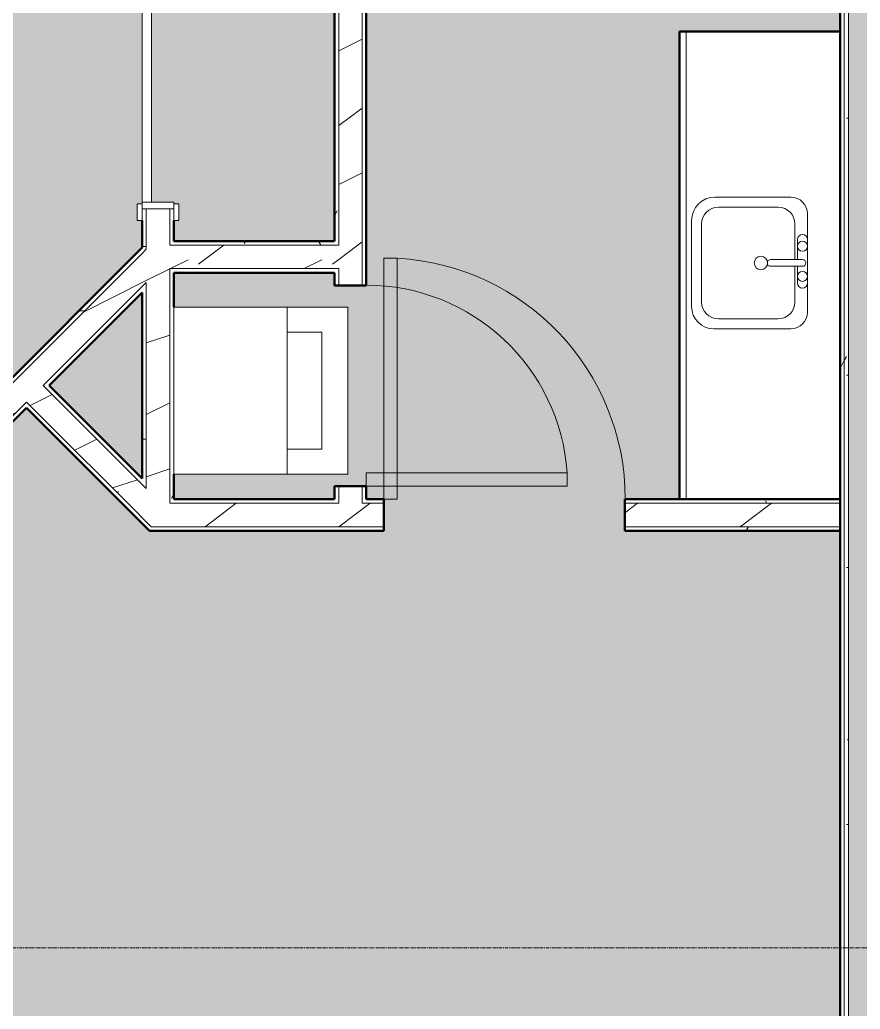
# Model space of a CAD drawing. Header units: inches. Extents: x -4292 to -464, y 9706 to 12474.
# Drawn here: x -3464.3 to -3338.7, y 10158 to 10305.9 of the extents above; entities that cross this region are included whole.
import ezdxf

# ---------------------------------------------------------------- set-up
doc = ezdxf.new("R2010")
doc.units = ezdxf.units.IN
doc.header["$MEASUREMENT"] = 0
doc.linetypes.add('Grid Line 1_2_', pattern=[0.875, 0.5, -0.125, 0.125, -0.125])
for name, color, linetype, lineweight in [('A-AREA-PATT-4', 254, 'Continuous', 9), ('A-DOOR-1', 7, 'Continuous', 9), ('A-DOOR-2', 90, 'Continuous', 20), ('A-DOOR-FRAM-1', 90, 'Continuous', 20), ('A-WALL', 113, 'Continuous', 13), ('A-WALL-2', 250, 'Continuous', 50), ('A-WALL-3', 50, 'Continuous', 13), ('A-WALL-PATT-1', 7, 'Continuous', 9), ('A-WALL-PATT-2', 8, 'Continuous', 9), ('A-WALL-PATT-5', 111, 'Continuous', 9), ('I-WALL-1', 2, 'Continuous', 50), ('P-SANR-FIXT-1', 7, 'Continuous', 9), ('Q-CASE-1', 250, 'Continuous', 50), ('Q-CASE-2', 7, 'Continuous', 9), ('S-GRID-1', 1, 'Grid Line 1_2_', 9)]:
    doc.layers.add(name, color=color, linetype=linetype, lineweight=lineweight)
pattern_1 = [(0, (0, 0), (38.4, 9.6), [1.584, -27.216, 1.584, -27.216, -153.6]), (0, (0, 0), (38.4, 9.6), [-57.6, 1.584, -56.016, 1.584, -27.216, -67.2]), (0, (0, 0), (38.4, 9.6), [-144, 1.584, -17.616, 1.584, -46.416]), (120, (14.4, 4.8), (-27.513844, 28.4553755), [1.584, -27.216, 1.584, -27.216, -153.6]), (120, (14.4, 4.8), (-27.513844, 28.4553755), [-57.6, 1.584, -56.016, 1.584, -27.216, -67.2]), (120, (14.4, 4.8), (-27.513844, 28.4553755), [-144, 1.584, -17.616, 1.584, -46.416]), (240, (19.2, 24), (-10.886156, -38.0553755), [1.584, -27.216, 1.584, -27.216, -153.6]), (240, (19.2, 24), (-10.886156, -38.0553755), [-57.6, 1.584, -56.016, 1.584, -27.216, -67.2]), (240, (19.2, 24), (-10.886156, -38.0553755), [-144, 1.584, -17.616, 1.584, -46.416])]
pattern_2 = [(216.87, (7.997, 19.992), (59.9755286, 39.9843071), [9.996, -89.964]), (206.565, (19.992, 13.994), (-19.991807, -19.992219), [22.352, -22.352]), (198.435, (19.992, 3.998), (-39.983821, -19.991955), [12.644, -50.576])]

msp = doc.modelspace()

# ---------------------------------------------------------------- hatches: boundary and pattern name
at = {"layer": 'A-AREA-PATT-4'}
h = msp.add_hatch(color=256, dxfattribs=at)
h.paths.add_polyline_path([(-3835.6754, 9989.0644), (-3547.4987, 9989.0644), (-3547.4987, 10123.8394), (-3555.4987, 10123.8394), (-3555.4987, 10159.5894), (-3547.4987, 10159.5894), (-3547.4987, 10164.3394), (-3523.4987, 10164.3394), (-3523.4987, 10194.3966), (-3504.7515, 10213.1438), (-3501.3928, 10209.785), (-3504.6631, 10206.5147), (-3480.5362, 10182.3878), (-3480.5362, 10171.735), (-3479.7862, 10171.735), (-3479.7862, 10169.235), (-3480.5362, 10169.235), (-3480.5362, 10137.985), (-3481.9112, 10137.985), (-3481.9112, 10108.985), (-3480.5362, 10108.985), (-3480.5362, 10108.735), (-3479.7862, 10108.735), (-3479.7862, 10103.735), (-3480.5362, 10103.735), (-3480.5362, 10078.485), (-3481.9112, 10078.485), (-3481.9112, 10055.485), (-3480.5362, 10055.485), (-3480.5291, 10055.235), (-3479.7862, 10055.235), (-3479.7862, 10052.735), (-3480.5362, 10052.735), (-3480.5362, 9989.0644), (-3341.7237, 9989.0644), (-3341.7237, 10229.5204), (-3373.8987, 10229.5204), (-3373.8987, 10234.2704), (-3365.7237, 10234.2704), (-3365.7237, 10304.1882), (-3341.7237, 10304.1882), (-3341.7237, 10312.2119), (-3349.45, 10312.2119), (-3350.4144, 10312.3389), (-3351.3131, 10312.7112), (-3352.0848, 10313.3033), (-3352.677, 10314.075), (-3353.0492, 10314.9737), (-3353.1762, 10316.0145), (-3353.1762, 10317.3265), (-3356.2, 10316.9788), (-3357.2, 10315.787), (-3358.2, 10315.2203), (-3359.7095, 10314.8625), (-3360.2038, 10314.7753), (-3361.2, 10314.6882), (-3363.1923, 10314.8625), (-3365.7237, 10315.591), (-3367.2, 10316.1284), (-3369.2, 10317.061), (-3371.2, 10318.4484), (-3372.2, 10319.4484), (-3372.7, 10320.3144), (-3373.2, 10321.6882), (-3373.2, 10322.6882), (-3372.7, 10324.0619), (-3372.2, 10324.9279), (-3371.2, 10325.9279), (-3369.2, 10327.3154), (-3367.0757, 10328.2932), (-3365.2, 10328.9759), (-3363.1923, 10329.5138), (-3361.2, 10329.6882), (-3359.7095, 10329.5138), (-3359.2, 10329.424), (-3358.2, 10329.1561), (-3357.2, 10328.5893), (-3356.2, 10327.3975), (-3353.1762, 10327.0498), (-3353.1762, 10328.4382), (-3353.0492, 10329.4026), (-3352.677, 10330.3013), (-3352.0848, 10331.073), (-3351.3131, 10331.6652), (-3350.4144, 10332.0374), (-3349.45, 10332.1644), (-3341.7237, 10332.1644), (-3341.7237, 10340.1882), (-3346.4737, 10340.1882), (-3346.4737, 10344.9382), (-3341.7237, 10344.9382), (-3341.7237, 10376.1394), (-3371.7737, 10376.1394), (-3371.7737, 10344.9382), (-3366.4737, 10344.9382), (-3366.4737, 10340.1882), (-3376.5237, 10340.1882), (-3376.5237, 10376.1394), (-3412.5237, 10376.1394), (-3412.5237, 10266.1879), (-3417.2737, 10266.1879), (-3417.2737, 10268.1053), (-3441.2737, 10268.1053), (-3441.2737, 10262.9803), (-3415.2737, 10262.9803), (-3415.2737, 10237.9803), (-3441.2737, 10237.9803), (-3441.2737, 10234.2704), (-3417.2737, 10234.2704), (-3417.2737, 10236.1879), (-3412.5237, 10236.1879), (-3412.5237, 10234.2704), (-3409.8987, 10234.2704), (-3409.8987, 10229.5204), (-3444.9089, 10229.5204), (-3463.2831, 10247.8947), (-3475.9369, 10235.2409), (-3479.2957, 10238.5996), (-3446.0237, 10271.8716), (-3446.0237, 10275.9099), (-3446.7737, 10275.9099), (-3446.7737, 10278.4099), (-3446.0237, 10278.4099), (-3446.0237, 10309.6599), (-3444.6487, 10309.6599), (-3444.6487, 10338.6599), (-3446.0237, 10338.6599), (-3446.0237, 10338.9099), (-3446.7737, 10338.9099), (-3446.7737, 10341.4099), (-3446.0237, 10341.4099), (-3446.0237, 10345.5894), (-3455.4737, 10345.5894), (-3455.4737, 10346.5894), (-3458.9237, 10346.5894), (-3458.9237, 10348.5269), (-3459.5487, 10348.5269), (-3459.5487, 10348.5894), (-3492.8487, 10348.5894), (-3492.8487, 10348.5269), (-3493.4737, 10348.5269), (-3493.4737, 10346.5894), (-3491.7237, 10346.5894), (-3491.7237, 10310.5894), (-3494.9237, 10310.5894), (-3494.9237, 10346.5894), (-3496.9237, 10346.5894), (-3496.9237, 10345.5894), (-3499.5487, 10345.5894), (-3499.5487, 10304.0129), (-3502.3131, 10301.2486), (-3505.6718, 10304.6073), (-3504.2987, 10305.9804), (-3504.2987, 10325.3065), (-3505.8771, 10325.3065), (-3505.8771, 10330.0565), (-3504.2987, 10330.0565), (-3504.2987, 10345.5894), (-3524.5021, 10345.5894), (-3524.5021, 10330.0565), (-3523.8771, 10330.0565), (-3523.8771, 10325.3065), (-3529.2521, 10325.3065), (-3529.2521, 10345.5894), (-3535.2759, 10345.5894), (-3535.2759, 10338.1632), (-3535.4028, 10337.1988), (-3535.7751, 10336.3001), (-3536.3673, 10335.5283), (-3537.139, 10334.9362), (-3538.0377, 10334.5639), (-3539.0784, 10334.437), (-3540.3904, 10334.437), (-3540.0427, 10331.4132), (-3538.851, 10330.4132), (-3538.2842, 10329.4132), (-3537.9264, 10327.9037), (-3537.8083, 10327.0553), (-3537.7521, 10326.4132), (-3537.9264, 10324.4208), (-3538.4644, 10322.4132), (-3539.1923, 10320.4132), (-3540.1249, 10318.4132), (-3541.5123, 10316.4132), (-3542.5123, 10315.4132), (-3543.3784, 10314.9132), (-3544.7521, 10314.4132), (-3545.7521, 10314.4132), (-3547.1258, 10314.9132), (-3547.9919, 10315.4132), (-3548.9919, 10316.4132), (-3550.3793, 10318.4132), (-3551.3119, 10320.4132), (-3552.0399, 10322.4132), (-3552.5778, 10324.4208), (-3552.7521, 10326.4132), (-3552.5778, 10327.9037), (-3552.3473, 10328.938), (-3552.22, 10329.4132), (-3551.6532, 10330.4132), (-3550.4615, 10331.4132), (-3550.1138, 10334.437), (-3551.5021, 10334.437), (-3552.4665, 10334.5639), (-3553.3652, 10334.9362), (-3554.1369, 10335.5283), (-3554.7291, 10336.3001), (-3555.1014, 10337.1988), (-3555.2283, 10338.1632), (-3555.2283, 10345.5894), (-3563.2521, 10345.5894), (-3563.2521, 10321.5894), (-3629.0794, 10321.5894), (-3629.0794, 10285.5894), (-3659.0794, 10285.5894), (-3659.0794, 10284.1132), (-3623.7044, 10284.1132), (-3623.7044, 10283.2382), (-3659.7044, 10283.2338), (-3659.7044, 10280.2382), (-3623.7044, 10280.2382), (-3623.7044, 10279.3632), (-3659.0794, 10279.3632), (-3659.0794, 10276.7382), (-3663.8294, 10276.7382), (-3663.8294, 10345.5894), (-3709.906, 10345.5894), (-3709.906, 10265.5894), (-3787.906, 10265.5894), (-3787.906, 10345.5894), (-3851.8487, 10345.5894), (-3851.8487, 10212.3394), (-3703.4544, 10212.3394), (-3703.4544, 10207.5894), (-3851.8487, 10207.5894), (-3851.8487, 10204.2144), (-3855.2237, 10204.2144), (-3855.2237, 10166.1894), (-3851.8487, 10166.1894), (-3851.8487, 9989.0644)], flags=0)
h.paths.add_polyline_path([(-3485.2862, 9989.0644), (-3485.2862, 10016.2394), (-3486.9112, 10016.2394), (-3486.9112, 10020.9894), (-3485.2862, 10020.9894), (-3485.2862, 10052.735), (-3486.0362, 10052.735), (-3486.0362, 10055.235), (-3485.2862, 10055.235), (-3485.2862, 10055.485), (-3483.2862, 10055.485), (-3483.2862, 10080.485), (-3481.9112, 10080.485), (-3481.9112, 10103.485), (-3485.2862, 10103.485), (-3485.2862, 10103.735), (-3486.0362, 10103.735), (-3486.0362, 10108.735), (-3485.2862, 10108.735), (-3485.2862, 10108.985), (-3483.2862, 10108.985), (-3483.2862, 10139.985), (-3481.9112, 10139.985), (-3481.9112, 10168.985), (-3485.2862, 10168.985), (-3485.2862, 10169.235), (-3486.0362, 10169.235), (-3486.0362, 10171.735), (-3485.2862, 10171.735), (-3485.2862, 10180.4202), (-3508.0219, 10203.1559), (-3518.7487, 10192.4291), (-3518.7487, 10020.9894), (-3516.9112, 10020.9894), (-3516.9112, 10016.2394), (-3518.7487, 10016.2394), (-3518.7487, 9989.0644), (-3515.9237, 9989.0644), (-3515.9237, 10013.3144), (-3506.4152, 10013.3144), (-3506.3902, 10013.8144), (-3505.9323, 10013.8144), (-3505.9323, 10013.3144), (-3489.661, 10013.3144), (-3489.6235, 10013.8144), (-3488.9365, 10013.8144), (-3488.9365, 10013.3144), (-3487.9237, 10013.3144), (-3487.9237, 9989.0644)], flags=0)
h.paths.add_polyline_path([(-3727.0074, 9990.9186), (-3799.0074, 9990.9186), (-3799.0074, 10007.0436), (-3781.0074, 10007.0436), (-3781.0074, 10003.0436), (-3745.0074, 10003.0436), (-3745.0074, 10007.0436), (-3727.0074, 10007.0436), (-3727.0074, 9991.0436)], flags=0)
h.paths.add_polyline_path([(-3345.9462, 9999.9795), (-3363.9462, 9999.9795), (-3363.9462, 10017.9795), (-3345.9462, 10017.9795), (-3345.9462, 10000.7341)], flags=0)
h.paths.add_polyline_path([(-3679.9972, 10003.9936), (-3707.4972, 10003.9936), (-3707.4972, 10009.9936), (-3708.4972, 10009.9936), (-3708.4972, 10045.9936), (-3707.4972, 10045.9936), (-3707.4972, 10051.9936), (-3672.4972, 10051.9936), (-3672.4972, 10003.9936), (-3676.4972, 10003.9936)], flags=0)
h.paths.add_polyline_path([(-3846.4972, 10003.9936), (-3846.4972, 10051.9936), (-3811.4972, 10051.9936), (-3811.4972, 10045.9936), (-3810.4972, 10045.9936), (-3810.4972, 10009.9936), (-3811.4972, 10009.9936), (-3811.4972, 10003.9936), (-3842.4972, 10003.9936)], flags=0)
h.paths.add_polyline_path([(-3346.6055, 10021.9795), (-3425.4462, 10021.9795), (-3425.4462, 10099.9795), (-3345.4462, 10099.9795), (-3345.4462, 10021.9795), (-3345.9462, 10021.9795)], flags=0)
h.paths.add_polyline_path([(-3590.4987, 10031.0644), (-3625.4987, 10031.0644), (-3625.4987, 10044.7755), (-3634.2742, 10044.7755), (-3634.2742, 10061.2755), (-3625.4987, 10061.2755), (-3625.4987, 10072.7755), (-3634.2742, 10072.7755), (-3634.2742, 10089.2755), (-3625.4987, 10089.2755), (-3625.4987, 10103.9979), (-3634.2742, 10103.9979), (-3634.2742, 10120.4979), (-3625.4987, 10120.4979), (-3625.4987, 10131.9979), (-3634.2742, 10131.9979), (-3634.2742, 10148.4979), (-3625.4987, 10148.4979), (-3625.4987, 10159.5894), (-3589.4987, 10159.5894), (-3589.4987, 10096.3268), (-3587.2673, 10096.3047), (-3587.1814, 10096.2691), (-3587.1237, 10096.1299), (-3587.1027, 10095.2338), (-3586.8737, 10095.2338), (-3586.8737, 10092.6107), (-3586.6237, 10092.6107), (-3586.6237, 10092.0201), (-3586.8737, 10092.0201), (-3586.8737, 10091.4296), (-3586.6237, 10091.4296), (-3586.6237, 10090.839), (-3586.8737, 10090.839), (-3586.8737, 10090.2485), (-3586.6237, 10090.2485), (-3586.6237, 10089.6579), (-3586.8737, 10089.6579), (-3586.8737, 10089.0674), (-3586.6237, 10089.0674), (-3586.6237, 10088.4768), (-3586.8737, 10088.4768), (-3586.8737, 10079.0858), (-3586.6237, 10079.0858), (-3586.6237, 10077.1844), (-3586.8737, 10077.1844), (-3586.8737, 10073.4197), (-3587.1237, 10073.4197), (-3587.1237, 10072.5236), (-3587.3206, 10072.3268), (-3589.4987, 10072.3268), (-3589.4987, 10031.0644)], flags=0)
h.paths.add_polyline_path([(-3795.4972, 10055.3186), (-3795.4972, 10056.3186), (-3801.4972, 10056.3186), (-3801.4972, 10091.3186), (-3717.4972, 10091.3186), (-3717.4972, 10056.3186), (-3723.4972, 10056.3186), (-3723.4972, 10055.3186), (-3780.5461, 10055.3186)], flags=0)
h.paths.add_polyline_path([(-3363.472, 10101.9113), (-3363.9462, 10101.9113), (-3363.9462, 10119.9113), (-3345.9462, 10119.9113), (-3345.9462, 10101.9113), (-3348.4568, 10101.9113)], flags=0)
h.paths.add_polyline_path([(-3525.4987, 10123.8394), (-3523.4987, 10123.8394), (-3523.4987, 10159.5894), (-3525.4987, 10159.5894), (-3525.4987, 10124.246)], flags=0)
h.paths.add_polyline_path([(-3663.2044, 10207.5894), (-3667.4544, 10207.5894), (-3667.4544, 10212.3394), (-3663.8294, 10212.3394), (-3663.8294, 10240.7382), (-3659.0794, 10240.7382), (-3659.0794, 10212.3394), (-3571.6704, 10212.3394), (-3522.5008, 10261.509), (-3540.355, 10279.3632), (-3589.7044, 10279.3632), (-3589.7044, 10284.1132), (-3538.3875, 10284.1132), (-3532.2767, 10278.0024), (-3531.1277, 10279.1515), (-3527.7689, 10275.7927), (-3528.918, 10274.6437), (-3515.7833, 10261.509), (-3569.7029, 10207.5894), (-3659.7044, 10207.5894)], flags=0)
h.paths.add_polyline_path([(-3446.0237, 10237.3528), (-3446.0237, 10265.1541), (-3459.9244, 10251.2534), (-3448.7751, 10240.1041)], flags=0)
h.paths.add_polyline_path([(-3417.2737, 10272.8553), (-3417.2737, 10345.5894), (-3441.2737, 10345.5894), (-3441.2737, 10341.4099), (-3440.5237, 10341.4099), (-3440.5237, 10338.9099), (-3441.2737, 10338.9099), (-3441.2737, 10338.6599), (-3443.2737, 10338.6599), (-3443.2737, 10307.6599), (-3444.6487, 10307.6599), (-3444.6487, 10278.6599), (-3441.2737, 10278.6599), (-3441.2737, 10278.4099), (-3440.5237, 10278.4099), (-3440.5237, 10275.9099), (-3441.2737, 10275.9099), (-3441.2737, 10272.8553), (-3422.2051, 10272.8553)], flags=0)
h.paths.add_polyline_path([(-3705.906, 10327.0894), (-3705.906, 10345.0894), (-3687.906, 10345.0894), (-3687.906, 10327.0894)], flags=0)
h.paths.add_polyline_path([(-3789.8379, 10327.0894), (-3807.8379, 10327.0894), (-3807.8379, 10345.0894), (-3789.8379, 10345.0894), (-3789.8379, 10328.938)], flags=0)
at = {"layer": 'A-WALL-PATT-1'}
h = msp.add_hatch(dxfattribs=at)
h.set_pattern_fill('FP_1', color=256, style=0, pattern_type=2)
h.set_pattern_definition(pattern_1)
h.paths.add_polyline_path([(-3416.6487, 10234.2704), (-3416.6487, 10236.1879), (-3417.2737, 10236.1879), (-3417.2737, 10234.2704)], flags=0)
h.paths.add_polyline_path([(-3416.6487, 10266.1879), (-3416.6487, 10268.7303), (-3417.2737, 10268.7303), (-3417.2737, 10266.1879)], flags=0)
h.paths.add_polyline_path([(-3416.6487, 10272.2303), (-3416.6487, 10346.8331), (-3417.2737, 10346.8331), (-3417.2737, 10272.2303)], flags=0)
h = msp.add_hatch(dxfattribs=at)
h.set_pattern_fill('FP_1', color=256, style=0, pattern_type=2)
h.set_pattern_definition(pattern_1)
h.paths.add_polyline_path([(-3445.3987, 10236.7278), (-3445.3987, 10266.6629), (-3446.0237, 10266.0379), (-3446.0237, 10237.3528)], flags=0)
h.paths.add_polyline_path([(-3446.0237, 10270.9877), (-3445.3987, 10271.6127), (-3445.3987, 10277.6599), (-3446.0237, 10277.6599), (-3446.0237, 10271.6127)], flags=0)
h.paths.add_polyline_path([(-3446.0237, 10339.6599), (-3445.3987, 10339.6599), (-3445.3987, 10345.5894), (-3446.0237, 10345.5894), (-3446.0237, 10341.4099)], flags=0)
h = msp.add_hatch(dxfattribs=at)
h.set_pattern_fill('FP_1', color=256, style=0, pattern_type=2)
h.set_pattern_definition(pattern_1)
h.paths.add_polyline_path([(-3441.8987, 10234.2704), (-3441.2737, 10234.2704), (-3441.2737, 10268.7303), (-3441.8987, 10268.7303), (-3441.8987, 10236.7278)], flags=0)
h.paths.add_polyline_path([(-3441.2737, 10272.2303), (-3441.2737, 10277.6599), (-3441.8987, 10277.6599), (-3441.8987, 10272.2303)], flags=0)
h.paths.add_polyline_path([(-3441.2737, 10339.6599), (-3441.2737, 10345.5894), (-3441.8987, 10345.5894), (-3441.8987, 10339.6599)], flags=0)
h = msp.add_hatch(dxfattribs=at)
h.set_pattern_fill('FP_1', color=256, style=0, pattern_type=2)
h.set_pattern_definition(pattern_1)
h.paths.add_polyline_path([(-3522.8737, 10194.1377), (-3504.3096, 10212.7018), (-3504.7515, 10213.1438), (-3522.8737, 10195.0216), (-3522.8737, 10194.3966)], flags=0)
h.paths.add_polyline_path([(-3478.8537, 10238.1577), (-3446.0237, 10270.9877), (-3446.0237, 10271.8716), (-3479.2957, 10238.5996)], flags=0)
h = msp.add_hatch(dxfattribs=at)
h.set_pattern_fill('FP_1', color=256, style=0, pattern_type=2)
h.set_pattern_definition(pattern_1)
h.paths.add_polyline_path([(-3417.2737, 10272.2303), (-3417.2737, 10272.8553), (-3441.2737, 10272.8553), (-3441.2737, 10272.2303), (-3422.2051, 10272.2303)], flags=0)
h = msp.add_hatch(dxfattribs=at)
h.set_pattern_fill('FP_1', color=256, style=0, pattern_type=2)
h.set_pattern_definition(pattern_1)
h.paths.add_polyline_path([(-3518.7487, 10192.4291), (-3507.58, 10203.5978), (-3508.0219, 10204.0398), (-3518.7487, 10193.3129)], flags=0)
h.paths.add_polyline_path([(-3505.1051, 10206.0727), (-3501.3928, 10209.785), (-3501.8347, 10210.227), (-3505.547, 10206.5147)], flags=0)
h.paths.add_polyline_path([(-3475.9369, 10235.2409), (-3462.8412, 10248.3366), (-3463.2831, 10248.7785), (-3476.3789, 10235.6828)], flags=0)
h.paths.add_polyline_path([(-3460.3663, 10250.8115), (-3446.0237, 10265.1541), (-3446.0237, 10266.0379), (-3460.8083, 10251.2534)], flags=0)
h = msp.add_hatch(dxfattribs=at)
h.set_pattern_fill('FP_1', color=256, style=0, pattern_type=2)
h.set_pattern_definition(pattern_1)
h.paths.add_polyline_path([(-3441.8987, 10233.6454), (-3416.6487, 10233.6454), (-3416.6487, 10234.2704), (-3441.8987, 10234.2704)], flags=0)
h.paths.add_polyline_path([(-3409.8987, 10233.6454), (-3409.8987, 10234.2704), (-3413.1487, 10234.2704), (-3413.1487, 10233.6454)], flags=0)
h.paths.add_polyline_path([(-3373.8987, 10233.6454), (-3341.7237, 10233.6454), (-3341.7237, 10234.2704), (-3373.8987, 10234.2704)], flags=0)
h = msp.add_hatch(dxfattribs=at)
h.set_pattern_fill('FP_1', color=256, style=0, pattern_type=2)
h.set_pattern_definition(pattern_1)
h.paths.add_polyline_path([(-3409.8987, 10229.5204), (-3409.8987, 10230.1454), (-3445.5339, 10230.1454), (-3444.9089, 10229.5204), (-3415.2737, 10229.5204)], flags=0)
h.paths.add_polyline_path([(-3341.7237, 10229.5204), (-3341.7237, 10230.1454), (-3373.8987, 10230.1454), (-3373.8987, 10229.5204), (-3364.7237, 10229.5204)], flags=0)
at = {"layer": 'A-WALL-PATT-2'}
h = msp.add_hatch(dxfattribs=at)
h.set_pattern_fill('FP_2', color=256, style=0, pattern_type=2)
h.set_pattern_definition(pattern_2)
h.paths.add_polyline_path([(-3445.3987, 10233.6454), (-3441.8987, 10233.6454), (-3441.8987, 10277.6599), (-3445.3987, 10277.6599), (-3445.3987, 10234.2704)], flags=0)
h.paths.add_polyline_path([(-3445.3987, 10339.6599), (-3441.8987, 10339.6599), (-3441.8987, 10346.8394), (-3445.3987, 10346.8394)], flags=0)
h = msp.add_hatch(dxfattribs=at)
h.set_pattern_fill('FP_2', color=256, style=0, pattern_type=2)
h.set_pattern_definition(pattern_2)
h.paths.add_polyline_path([(-3415.2737, 10233.6454), (-3413.1487, 10233.6454), (-3413.1487, 10236.1879), (-3416.6487, 10236.1879), (-3416.6487, 10233.6454)], flags=0)
h.paths.add_polyline_path([(-3413.1487, 10266.1879), (-3413.1487, 10346.8331), (-3416.6487, 10346.8331), (-3416.6487, 10266.1879), (-3415.2737, 10266.1879)], flags=0)
h = msp.add_hatch(dxfattribs=at)
h.set_pattern_fill('FP_2', color=256, style=0, pattern_type=2)
h.set_pattern_definition(pattern_2)
h.paths.add_polyline_path([(-3422.2051, 10268.7303), (-3416.6487, 10268.7303), (-3416.6487, 10272.2303), (-3441.8987, 10272.2303), (-3441.8987, 10268.7303), (-3434.7737, 10268.7303)], flags=0)
h = msp.add_hatch(dxfattribs=at)
h.set_pattern_fill('FP_2', color=256, style=0, pattern_type=2)
h.set_pattern_definition(pattern_2)
h.paths.add_polyline_path([(-3519.3737, 10192.6879), (-3501.8347, 10210.227), (-3504.3096, 10212.7018), (-3519.3737, 10197.6377), (-3519.3737, 10193.3129)], flags=0)
h.paths.add_polyline_path([(-3476.3789, 10235.6828), (-3445.3987, 10266.6629), (-3445.3987, 10271.6127), (-3478.8537, 10238.1577)], flags=0)
h = msp.add_hatch(dxfattribs=at)
h.set_pattern_fill('FP_2', color=256, style=0, pattern_type=2)
h.set_pattern_definition(pattern_2)
h.paths.add_polyline_path([(-3448.1501, 10233.6454), (-3445.3987, 10233.6454), (-3445.3987, 10235.8439), (-3460.8083, 10251.2534), (-3463.2831, 10248.7785), (-3448.7751, 10234.2704)], flags=0)
h = msp.add_hatch(dxfattribs=at)
h.set_pattern_fill('FP_2', color=256, style=0, pattern_type=2)
h.set_pattern_definition(pattern_2)
h.paths.add_polyline_path([(-3422.2051, 10230.1454), (-3409.8987, 10230.1454), (-3409.8987, 10233.6454), (-3448.1501, 10233.6454), (-3444.6501, 10230.1454), (-3434.7737, 10230.1454)], flags=0)
h.paths.add_polyline_path([(-3341.7237, 10230.1454), (-3341.7237, 10233.6454), (-3373.8987, 10233.6454), (-3373.8987, 10230.1454), (-3364.7237, 10230.1454)], flags=0)
at = {"layer": 'A-WALL-PATT-5'}
h = msp.add_hatch(dxfattribs=at)
h.set_pattern_fill('FP_1', color=256, style=0, pattern_type=2)
h.set_pattern_definition(pattern_1)
h.paths.add_polyline_path([(-3341.0987, 9988.8144), (-3340.4737, 9988.8144), (-3340.4737, 10377.3894), (-3341.0987, 10377.3894), (-3341.0987, 9989.0644)], flags=0)
h = msp.add_hatch(dxfattribs=at)
h.set_pattern_fill('FP_41', color=256, style=0, pattern_type=2)
h.set_pattern_definition([(161.57, (0.6, 0.6), (-4.80033747, -0.00041462), [0, -34.152, 3.792, 0]), (18.43, (-0.6, 0.6), (-4.80033747, 0.00041462), [0, -34.152, 3.792, 0]), (108.43, (0.6, 0.6), (2.39913218, -12.00105099), [11.382, -26.562]), (71.57, (-0.6, 0.6), (2.39913218, 12.00105099), [11.382, -26.562])])
h.paths.add_polyline_path([(-3336.9737, 9988.8144), (-3336.9737, 10377.3894), (-3340.4737, 10377.3894), (-3340.4737, 9988.8144), (-3339.5111, 9988.8144)], flags=0)
h = msp.add_hatch(dxfattribs=at)
h.set_pattern_fill('FP_1', color=256, style=0, pattern_type=2)
h.set_pattern_definition(pattern_1)
h.paths.add_polyline_path([(-3341.7237, 9988.8144), (-3341.0987, 9988.8144), (-3341.0997, 10376.7644), (-3341.7237, 10376.7644), (-3341.7237, 9989.0644)], flags=0)

# ---------------------------------------------------------------- linework, layer by layer
at = {"layer": 'A-DOOR-1'}
for p, q in [((-3446.7737, 10278.4099), (-3446.7737, 10275.9099)), ((-3446.0237, 10278.4099), (-3446.7737, 10278.4099)), ((-3446.0237, 10275.9099), (-3446.0237, 10278.4099)), ((-3441.2737, 10278.4099), (-3441.2737, 10275.9099)), ((-3440.5237, 10278.4099), (-3441.2737, 10278.4099)), ((-3440.5237, 10275.9099), (-3440.5237, 10278.4099)), ((-3446.7737, 10275.9099), (-3446.0237, 10275.9099)), ((-3441.2737, 10275.9099), (-3440.5237, 10275.9099))]:
    msp.add_line(p, q, dxfattribs=at)
for centre, radius, start, end in [((-3409.8987, 10234.2704), 36.0666, 0, 86.821148), ((-3412.5237, 10236.1879), 30.0666, 3.814075, 90)]:
    msp.add_arc(centre, radius, start, end, dxfattribs=at)
at = {"layer": 'A-DOOR-2'}
for p, q in [((-3446.0237, 10309.6599), (-3446.0237, 10278.6599)), ((-3444.6487, 10278.6599), (-3444.6487, 10309.6599)), ((-3446.0237, 10278.6599), (-3444.6487, 10278.6599)), ((-3409.8987, 10270.2815), (-3407.8987, 10270.2815)), ((-3409.8987, 10234.2704), (-3409.8987, 10270.2815)), ((-3407.8987, 10234.2704), (-3407.8987, 10270.2815)), ((-3412.5237, 10238.1879), (-3382.5237, 10238.1879)), ((-3412.5237, 10236.1879), (-3412.5237, 10238.1879)), ((-3382.5237, 10236.1879), (-3382.5237, 10238.1879)), ((-3412.5237, 10236.1879), (-3382.5237, 10236.1879)), ((-3409.8987, 10234.2704), (-3407.8987, 10234.2704))]:
    msp.add_line(p, q, dxfattribs=at)
at = {"layer": 'A-DOOR-FRAM-1'}
for p, q in [((-3446.0237, 10278.6599), (-3446.0237, 10277.6599)), ((-3441.2737, 10278.6599), (-3446.0237, 10278.6599)), ((-3441.2737, 10277.6599), (-3441.2737, 10278.6599)), ((-3446.0237, 10277.6599), (-3441.2737, 10277.6599))]:
    msp.add_line(p, q, dxfattribs=at)
at = {"layer": 'A-WALL'}
for p, q in [((-3340.4737, 10377.3894), (-3340.4737, 9988.8144)), ((-3341.0987, 10376.7644), (-3341.0987, 9988.8144))]:
    msp.add_line(p, q, dxfattribs=at)
at = {"layer": 'A-WALL-2'}
for p, q in [((-3417.2737, 10346.8331), (-3417.2737, 10272.8553)), ((-3412.5237, 10266.1879), (-3412.5237, 10346.8331)), ((-3446.0237, 10275.9099), (-3446.0237, 10271.8716)), ((-3441.2737, 10272.8553), (-3441.2737, 10275.9099)), ((-3446.0237, 10271.8716), (-3479.2957, 10238.5996)), ((-3417.2737, 10272.8553), (-3441.2737, 10272.8553)), ((-3441.2737, 10268.1053), (-3417.2737, 10268.1053)), ((-3441.2737, 10262.9803), (-3441.2737, 10268.1053)), ((-3417.2737, 10268.1053), (-3417.2737, 10266.1879)), ((-3417.2737, 10266.1879), (-3412.5237, 10266.1879)), ((-3459.9244, 10251.2534), (-3446.0237, 10265.1541)), ((-3446.0237, 10265.1541), (-3446.0237, 10237.3528)), ((-3446.0237, 10237.3528), (-3459.9244, 10251.2534)), ((-3475.9369, 10235.2409), (-3463.2831, 10247.8947)), ((-3463.2831, 10247.8947), (-3449.6589, 10234.2704)), ((-3441.2737, 10234.2704), (-3441.2737, 10237.9803)), ((-3412.5237, 10236.1879), (-3417.2737, 10236.1879)), ((-3417.2737, 10236.1879), (-3417.2737, 10234.2704)), ((-3412.5237, 10234.2704), (-3412.5237, 10236.1879)), ((-3449.6589, 10234.2704), (-3445.5339, 10230.1454)), ((-3417.2737, 10234.2704), (-3441.2737, 10234.2704)), ((-3409.8987, 10234.2704), (-3412.5237, 10234.2704)), ((-3409.8987, 10229.5204), (-3409.8987, 10234.2704)), ((-3341.7237, 10234.2704), (-3373.8987, 10234.2704)), ((-3373.8987, 10234.2704), (-3373.8987, 10229.5204)), ((-3341.7237, 10229.5204), (-3341.7237, 10234.2704)), ((-3445.5339, 10230.1454), (-3444.9089, 10229.5204)), ((-3444.9089, 10229.5204), (-3409.8987, 10229.5204)), ((-3373.8987, 10229.5204), (-3341.7237, 10229.5204))]:
    msp.add_line(p, q, dxfattribs=at)
at = {"layer": 'A-WALL-3'}
for p, q in [((-3416.6487, 10346.8331), (-3416.6487, 10272.2303)), ((-3413.1487, 10346.8331), (-3413.1487, 10266.1879)), ((-3445.3987, 10271.6127), (-3445.3987, 10277.6599)), ((-3441.8987, 10272.2303), (-3441.8987, 10277.6599)), ((-3441.2737, 10272.2303), (-3441.8987, 10272.2303)), ((-3441.2737, 10272.2303), (-3417.2737, 10272.2303)), ((-3417.2737, 10272.2303), (-3416.6487, 10272.2303)), ((-3446.0237, 10270.9877), (-3478.8537, 10238.1577)), ((-3445.3987, 10271.6127), (-3446.0237, 10270.9877)), ((-3441.2737, 10268.7303), (-3441.8987, 10268.7303)), ((-3441.8987, 10234.2704), (-3441.8987, 10268.7303)), ((-3441.2737, 10268.7303), (-3417.2737, 10268.7303)), ((-3417.2737, 10268.7303), (-3416.6487, 10268.7303)), ((-3416.6487, 10268.7303), (-3416.6487, 10266.1879)), ((-3446.0237, 10266.0379), (-3460.8083, 10251.2534)), ((-3445.3987, 10266.6629), (-3446.0237, 10266.0379)), ((-3445.3987, 10236.7278), (-3445.3987, 10266.6629)), ((-3460.8083, 10251.2534), (-3460.3663, 10250.8115)), ((-3460.3663, 10250.8115), (-3454.3575, 10244.8027)), ((-3463.2831, 10248.7785), (-3476.3789, 10235.6828)), ((-3463.2831, 10248.7785), (-3462.8412, 10248.3366)), ((-3462.8412, 10248.3366), (-3459.3073, 10244.8027)), ((-3459.3073, 10244.8027), (-3448.7751, 10234.2704)), ((-3454.3575, 10244.8027), (-3445.3987, 10235.8439)), ((-3445.3987, 10235.8439), (-3445.3987, 10236.7278)), ((-3416.6487, 10236.1879), (-3416.6487, 10234.2704)), ((-3413.1487, 10236.1879), (-3413.1487, 10234.2704)), ((-3448.1501, 10233.6454), (-3448.7751, 10234.2704)), ((-3444.6501, 10230.1454), (-3448.1501, 10233.6454)), ((-3441.8987, 10233.6454), (-3441.8987, 10234.2704)), ((-3441.8987, 10233.6454), (-3416.6487, 10233.6454)), ((-3416.6487, 10233.6454), (-3416.6487, 10234.2704)), ((-3413.1487, 10233.6454), (-3413.1487, 10234.2704)), ((-3413.1487, 10233.6454), (-3409.8987, 10233.6454)), ((-3373.8987, 10233.6454), (-3341.7237, 10233.6454)), ((-3444.6501, 10230.1454), (-3409.8987, 10230.1454)), ((-3373.8987, 10230.1454), (-3341.7237, 10230.1454))]:
    msp.add_line(p, q, dxfattribs=at)
at = {"layer": 'I-WALL-1'}
msp.add_line((-3341.7237, 10376.1394), (-3341.7237, 9988.8144), dxfattribs=at)
at = {"layer": 'P-SANR-FIXT-1'}
for p, q in [((-3349.0987, 10279.4139), (-3360.4216, 10279.4139)), ((-3349.0987, 10279.4139), (-3360.4216, 10279.4139)), ((-3350.9737, 10277.9139), (-3359.9216, 10277.9139)), ((-3346.5987, 10262.2289), (-3346.5987, 10276.9139)), ((-3346.5987, 10262.2289), (-3346.5987, 10276.9139)), ((-3363.9216, 10275.9139), (-3363.9216, 10263.0497)), ((-3363.9216, 10275.9139), (-3363.9216, 10263.0497)), ((-3362.4216, 10275.4139), (-3362.4216, 10263.7289)), ((-3348.4737, 10270.0714), (-3348.4737, 10275.4139)), ((-3348.0987, 10273.0714), (-3348.0987, 10270.0714)), ((-3346.5987, 10266.5714), (-3346.5987, 10273.0714)), ((-3347.3625, 10270.0714), (-3352.1009, 10270.0714)), ((-3347.3625, 10269.0714), (-3352.1009, 10269.0714)), ((-3348.4737, 10263.7289), (-3348.4737, 10269.0714)), ((-3348.0987, 10269.0714), (-3348.0987, 10266.5714)), ((-3441.2737, 10262.9803), (-3415.2737, 10262.9803)), ((-3441.2737, 10262.9803), (-3441.2737, 10237.9803)), ((-3424.3675, 10262.9803), (-3424.3675, 10237.9803)), ((-3415.2737, 10262.9803), (-3415.2737, 10237.9803)), ((-3359.9216, 10261.2289), (-3350.9737, 10261.2289)), ((-3424.3675, 10259.2303), (-3419.18, 10259.2303)), ((-3419.18, 10259.2303), (-3419.18, 10241.7303)), ((-3360.6007, 10259.7289), (-3349.0987, 10259.7289)), ((-3360.6007, 10259.7289), (-3349.0987, 10259.7289)), ((-3419.18, 10241.7303), (-3424.3675, 10241.7303)), ((-3415.2737, 10237.9803), (-3441.2737, 10237.9803))]:
    msp.add_line(p, q, dxfattribs=at)
for centre, radius, start, end in [((-3360.4216, 10275.9139), 3.5, 90, 180), ((-3360.4216, 10275.9139), 3.5, 90, 180), ((-3349.0987, 10276.9139), 2.5, 0, 90), ((-3349.0987, 10276.9139), 2.5, 0, 90), ((-3359.9216, 10275.4139), 2.5, 90, 180), ((-3350.9737, 10275.4139), 2.5, 0, 90), ((-3347.3487, 10273.0714), 0.75, 0, 180), ((-3347.3487, 10272.0714), 0.75, 90, 270), ((-3347.3487, 10272.0714), 0.75, 270, 90), ((-3353.5661, 10269.5714), 1, 90, 270), ((-3353.5661, 10269.5714), 1, 270, 90), ((-3352.1009, 10269.5714), 0.5, 90, 270), ((-3347.3625, 10269.5714), 0.5, 270, 90), ((-3347.3487, 10267.5714), 0.75, 90, 270), ((-3347.3487, 10267.5714), 0.75, 270, 90), ((-3347.3487, 10266.5714), 0.75, 180, 0), ((-3360.6007, 10263.0497), 3.3209, 180, 270), ((-3360.6007, 10263.0497), 3.3209, 180, 270), ((-3359.9216, 10263.7289), 2.5, 180, 270), ((-3350.9737, 10263.7289), 2.5, 270, 0), ((-3349.0987, 10262.2289), 2.5, 270, 0), ((-3349.0987, 10262.2289), 2.5, 270, 0)]:
    msp.add_arc(centre, radius, start, end, dxfattribs=at)
at = {"layer": 'Q-CASE-1'}
for p, q in [((-3365.7237, 10304.1882), (-3341.7237, 10304.1882)), ((-3365.7237, 10234.2704), (-3365.7237, 10304.1882))]:
    msp.add_line(p, q, dxfattribs=at)
at = {"layer": 'Q-CASE-2'}
for p, q in [((-3365.7237, 10304.1882), (-3364.7237, 10304.1882)), ((-3365.7237, 10234.2704), (-3365.7237, 10304.1882)), ((-3364.7237, 10304.1882), (-3364.7237, 10234.2704)), ((-3364.7237, 10304.1882), (-3341.7237, 10304.1882)), ((-3364.7237, 10234.2704), (-3364.7237, 10304.1882))]:
    msp.add_line(p, q, dxfattribs=at)
at = {"layer": 'S-GRID-1'}
msp.add_line((-464.451, 10167.1894), (-4232.1914, 10167.1894), dxfattribs=at)

doc.saveas('drawing.dxf')
